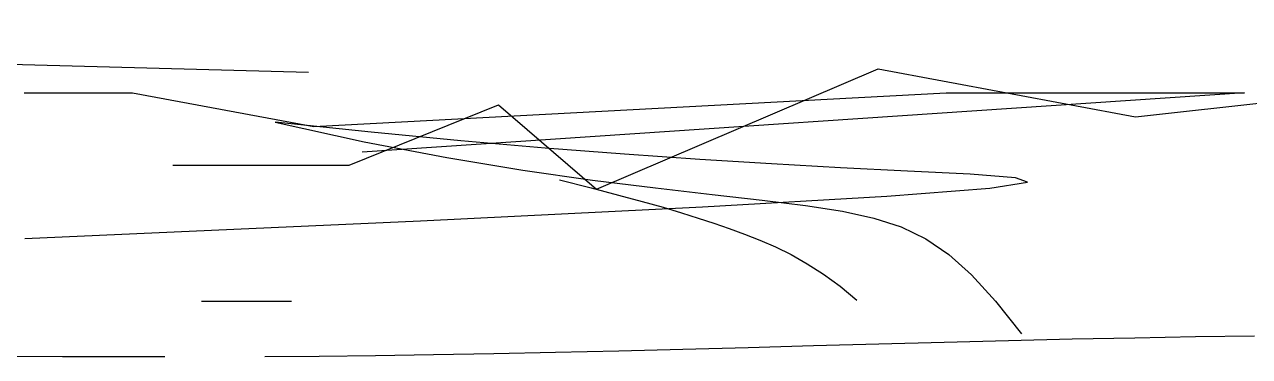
# Model space of a CAD drawing. Header units: millimetres. Extents: x 104198 to 1296755, y -81101 to 81453.
# Drawn here: x 591384 to 591487.9, y -26157.2 to -26129 of the extents above; entities that cross this region are included whole.
import ezdxf

# ---------------------------------------------------------------- set-up
doc = ezdxf.new("R2010")
doc.units = ezdxf.units.MM
doc.linetypes.add('HIDDEN2', pattern=[0.1875, 0.125, -0.0625])

# ---------------------------------------------------------------- blocks, each defined once
blk = doc.blocks.new('hgfhdrht')
at = {"color": 250, "linetype": 'HIDDEN2', "ltscale": 600}
for p, q in [((591258.26, -31135.2), (591408.09, -31139.24)), ((591258.26, -31135.2), (591408.09, -31139.24)), ((591258.26, -31135.2), (591408.09, -31139.24)), ((591258.26, -31135.2), (591408.09, -31139.24)), ((591258.26, -31135.2), (591408.09, -31139.24)), ((591258.26, -31135.2), (591408.09, -31139.24)), ((591258.26, -31135.2), (591408.09, -31139.24)), ((591258.26, -31135.2), (591408.09, -31139.24)), ((591258.26, -31135.2), (591408.09, -31139.24)), ((591258.26, -31135.2), (591408.09, -31139.24)), ((591258.26, -31135.2), (591408.09, -31139.24)), ((591258.26, -31135.2), (591408.09, -31139.24)), ((591432.53, -31149.19), (591456.42, -31138.96)), ((591432.53, -31149.19), (591456.42, -31138.96)), ((591432.53, -31149.19), (591456.42, -31138.96)), ((591432.53, -31149.19), (591456.42, -31138.96)), ((591432.53, -31149.19), (591456.42, -31138.96)), ((591432.53, -31149.19), (591456.42, -31138.96)), ((591432.53, -31149.19), (591456.42, -31138.96)), ((591432.53, -31149.19), (591456.42, -31138.96)), ((591432.53, -31149.19), (591456.42, -31138.96)), ((591432.53, -31149.19), (591456.42, -31138.96)), ((591432.53, -31149.19), (591456.42, -31138.96)), ((591432.53, -31149.19), (591456.42, -31138.96)), ((591456.42, -31138.96), (591478.27, -31143.04)), ((591456.42, -31138.96), (591478.27, -31143.04)), ((591456.42, -31138.96), (591478.27, -31143.04)), ((591456.42, -31138.96), (591478.27, -31143.04)), ((591456.42, -31138.96), (591478.27, -31143.04)), ((591456.42, -31138.96), (591478.27, -31143.04)), ((591456.42, -31138.96), (591478.27, -31143.04)), ((591456.42, -31138.96), (591478.27, -31143.04)), ((591456.42, -31138.96), (591478.27, -31143.04)), ((591456.42, -31138.96), (591478.27, -31143.04)), ((591456.42, -31138.96), (591478.27, -31143.04)), ((591456.42, -31138.96), (591478.27, -31143.04)), ((591478.27, -31143.04), (591504.98, -31140.07)), ((591478.27, -31143.04), (591504.98, -31140.07)), ((591478.27, -31143.04), (591504.98, -31140.07)), ((591478.27, -31143.04), (591504.98, -31140.07)), ((591478.27, -31143.04), (591504.98, -31140.07)), ((591478.27, -31143.04), (591504.98, -31140.07)), ((591478.27, -31143.04), (591504.98, -31140.07)), ((591478.27, -31143.04), (591504.98, -31140.07)), ((591478.27, -31143.04), (591504.98, -31140.07)), ((591478.27, -31143.04), (591504.98, -31140.07)), ((591478.27, -31143.04), (591504.98, -31140.07)), ((591478.27, -31143.04), (591504.98, -31140.07)), ((591383.98, -31141), (591393.18, -31141)), ((591383.98, -31141), (591393.18, -31141)), ((591383.98, -31141), (591393.18, -31141)), ((591383.98, -31141), (591393.18, -31141)), ((591383.98, -31141), (591393.18, -31141)), ((591383.98, -31141), (591393.18, -31141)), ((591383.98, -31141), (591393.18, -31141)), ((591383.98, -31141), (591393.18, -31141)), ((591383.98, -31141), (591393.18, -31141)), ((591383.98, -31141), (591393.18, -31141)), ((591383.98, -31141), (591393.18, -31141)), ((591383.98, -31141), (591393.18, -31141)), ((591393.18, -31141), (591408.56, -31143.85)), ((591393.18, -31141), (591408.56, -31143.85)), ((591393.18, -31141), (591408.56, -31143.85)), ((591393.18, -31141), (591408.56, -31143.85)), ((591393.18, -31141), (591408.56, -31143.85)), ((591393.18, -31141), (591408.56, -31143.85)), ((591393.18, -31141), (591408.56, -31143.85)), ((591393.18, -31141), (591408.56, -31143.85)), ((591393.18, -31141), (591408.56, -31143.85)), ((591393.18, -31141), (591408.56, -31143.85)), ((591393.18, -31141), (591408.56, -31143.85)), ((591393.18, -31141), (591408.56, -31143.85)), ((591487.5, -31141), (591396.6, -31147.13)), ((591487.5, -31141), (591396.6, -31147.13)), ((591487.5, -31141), (591396.6, -31147.13)), ((591487.5, -31141), (591396.6, -31147.13)), ((591487.5, -31141), (591396.6, -31147.13)), ((591487.5, -31141), (591396.6, -31147.13)), ((591487.5, -31141), (591396.6, -31147.13)), ((591487.5, -31141), (591396.6, -31147.13)), ((591487.5, -31141), (591396.6, -31147.13)), ((591487.5, -31141), (591396.6, -31147.13)), ((591487.5, -31141), (591396.6, -31147.13)), ((591487.5, -31141), (591396.6, -31147.13)), ((591408.56, -31143.85), (591462.2, -31141)), ((591408.56, -31143.85), (591462.2, -31141)), ((591408.56, -31143.85), (591462.2, -31141)), ((591408.56, -31143.85), (591462.2, -31141)), ((591408.56, -31143.85), (591462.2, -31141)), ((591408.56, -31143.85), (591462.2, -31141)), ((591408.56, -31143.85), (591462.2, -31141)), ((591408.56, -31143.85), (591462.2, -31141)), ((591408.56, -31143.85), (591462.2, -31141)), ((591408.56, -31143.85), (591462.2, -31141)), ((591408.56, -31143.85), (591462.2, -31141)), ((591408.56, -31143.85), (591462.2, -31141)), ((591462.2, -31141), (591474.85, -31141)), ((591462.2, -31141), (591474.85, -31141)), ((591462.2, -31141), (591474.85, -31141)), ((591462.2, -31141), (591474.85, -31141)), ((591462.2, -31141), (591474.85, -31141)), ((591462.2, -31141), (591474.85, -31141)), ((591462.2, -31141), (591474.85, -31141)), ((591462.2, -31141), (591474.85, -31141)), ((591462.2, -31141), (591474.85, -31141)), ((591462.2, -31141), (591474.85, -31141)), ((591462.2, -31141), (591474.85, -31141)), ((591462.2, -31141), (591474.85, -31141)), ((591474.85, -31141), (591487.5, -31141)), ((591474.85, -31141), (591487.5, -31141)), ((591474.85, -31141), (591487.5, -31141)), ((591474.85, -31141), (591487.5, -31141)), ((591474.85, -31141), (591487.5, -31141)), ((591474.85, -31141), (591487.5, -31141)), ((591474.85, -31141), (591487.5, -31141)), ((591474.85, -31141), (591487.5, -31141)), ((591474.85, -31141), (591487.5, -31141)), ((591474.85, -31141), (591487.5, -31141)), ((591474.85, -31141), (591487.5, -31141)), ((591474.85, -31141), (591487.5, -31141)), ((591411.56, -31147.13), (591424.21, -31142.02)), ((591411.56, -31147.13), (591424.21, -31142.02)), ((591411.56, -31147.13), (591424.21, -31142.02)), ((591411.56, -31147.13), (591424.21, -31142.02)), ((591411.56, -31147.13), (591424.21, -31142.02)), ((591411.56, -31147.13), (591424.21, -31142.02)), ((591411.56, -31147.13), (591424.21, -31142.02)), ((591411.56, -31147.13), (591424.21, -31142.02)), ((591411.56, -31147.13), (591424.21, -31142.02)), ((591411.56, -31147.13), (591424.21, -31142.02)), ((591411.56, -31147.13), (591424.21, -31142.02)), ((591411.56, -31147.13), (591424.21, -31142.02)), ((591424.21, -31142.02), (591432.53, -31149.19)), ((591424.21, -31142.02), (591432.53, -31149.19)), ((591424.21, -31142.02), (591432.53, -31149.19)), ((591424.21, -31142.02), (591432.53, -31149.19)), ((591424.21, -31142.02), (591432.53, -31149.19)), ((591424.21, -31142.02), (591432.53, -31149.19)), ((591424.21, -31142.02), (591432.53, -31149.19)), ((591424.21, -31142.02), (591432.53, -31149.19)), ((591424.21, -31142.02), (591432.53, -31149.19)), ((591424.21, -31142.02), (591432.53, -31149.19)), ((591424.21, -31142.02), (591432.53, -31149.19)), ((591424.21, -31142.02), (591432.53, -31149.19)), ((591396.6, -31147.13), (591411.56, -31147.13)), ((591396.6, -31147.13), (591411.56, -31147.13)), ((591396.6, -31147.13), (591411.56, -31147.13)), ((591396.6, -31147.13), (591411.56, -31147.13)), ((591396.6, -31147.13), (591411.56, -31147.13)), ((591396.6, -31147.13), (591411.56, -31147.13)), ((591396.6, -31147.13), (591411.56, -31147.13)), ((591396.6, -31147.13), (591411.56, -31147.13)), ((591396.6, -31147.13), (591411.56, -31147.13)), ((591396.6, -31147.13), (591411.56, -31147.13)), ((591396.6, -31147.13), (591411.56, -31147.13)), ((591396.6, -31147.13), (591411.56, -31147.13)), ((591286.52, -31158.62), (591406.67, -31158.69)), ((591286.52, -31158.62), (591406.67, -31158.69)), ((591286.52, -31158.62), (591406.67, -31158.69)), ((591286.52, -31158.62), (591406.67, -31158.69)), ((591286.52, -31158.62), (591406.67, -31158.69)), ((591286.52, -31158.62), (591406.67, -31158.69)), ((591286.52, -31158.62), (591406.67, -31158.69)), ((591286.52, -31158.62), (591406.67, -31158.69)), ((591286.52, -31158.62), (591406.67, -31158.69)), ((591286.52, -31158.62), (591406.67, -31158.69)), ((591286.52, -31158.62), (591406.67, -31158.69)), ((591286.52, -31158.62), (591406.67, -31158.69)), ((591478.2, -31161.79), (591483.35, -31161.7)), ((591478.2, -31161.79), (591483.35, -31161.7)), ((591478.2, -31161.79), (591483.35, -31161.7)), ((591478.2, -31161.79), (591483.35, -31161.7)), ((591478.2, -31161.79), (591483.35, -31161.7)), ((591478.2, -31161.79), (591483.35, -31161.7)), ((591478.2, -31161.79), (591483.35, -31161.7)), ((591478.2, -31161.79), (591483.35, -31161.7)), ((591478.2, -31161.79), (591483.35, -31161.7)), ((591478.2, -31161.79), (591483.35, -31161.7)), ((591478.2, -31161.79), (591483.35, -31161.7)), ((591478.2, -31161.79), (591483.35, -31161.7)), ((591483.35, -31161.7), (591488.36, -31161.62)), ((591483.35, -31161.7), (591488.36, -31161.62)), ((591483.35, -31161.7), (591488.36, -31161.62)), ((591483.35, -31161.7), (591488.36, -31161.62)), ((591483.35, -31161.7), (591488.36, -31161.62)), ((591483.35, -31161.7), (591488.36, -31161.62)), ((591483.35, -31161.7), (591488.36, -31161.62)), ((591483.35, -31161.7), (591488.36, -31161.62)), ((591483.35, -31161.7), (591488.36, -31161.62)), ((591483.35, -31161.7), (591488.36, -31161.62)), ((591483.35, -31161.7), (591488.36, -31161.62)), ((591483.35, -31161.7), (591488.36, -31161.62)), ((591434.42, -31162.9), (591439.87, -31162.76)), ((591434.42, -31162.9), (591439.87, -31162.76)), ((591434.42, -31162.9), (591439.87, -31162.76)), ((591434.42, -31162.9), (591439.87, -31162.76)), ((591434.42, -31162.9), (591439.87, -31162.76)), ((591434.42, -31162.9), (591439.87, -31162.76)), ((591434.42, -31162.9), (591439.87, -31162.76)), ((591434.42, -31162.9), (591439.87, -31162.76)), ((591434.42, -31162.9), (591439.87, -31162.76)), ((591434.42, -31162.9), (591439.87, -31162.76)), ((591434.42, -31162.9), (591439.87, -31162.76)), ((591434.42, -31162.9), (591439.87, -31162.76)), ((591439.87, -31162.76), (591445.39, -31162.61)), ((591439.87, -31162.76), (591445.39, -31162.61)), ((591439.87, -31162.76), (591445.39, -31162.61)), ((591439.87, -31162.76), (591445.39, -31162.61)), ((591439.87, -31162.76), (591445.39, -31162.61)), ((591439.87, -31162.76), (591445.39, -31162.61)), ((591439.87, -31162.76), (591445.39, -31162.61)), ((591439.87, -31162.76), (591445.39, -31162.61)), ((591439.87, -31162.76), (591445.39, -31162.61)), ((591439.87, -31162.76), (591445.39, -31162.61)), ((591439.87, -31162.76), (591445.39, -31162.61)), ((591439.87, -31162.76), (591445.39, -31162.61)), ((591445.39, -31162.61), (591450.94, -31162.46)), ((591445.39, -31162.61), (591450.94, -31162.46)), ((591445.39, -31162.61), (591450.94, -31162.46)), ((591445.39, -31162.61), (591450.94, -31162.46)), ((591445.39, -31162.61), (591450.94, -31162.46)), ((591445.39, -31162.61), (591450.94, -31162.46)), ((591445.39, -31162.61), (591450.94, -31162.46)), ((591445.39, -31162.61), (591450.94, -31162.46)), ((591445.39, -31162.61), (591450.94, -31162.46)), ((591445.39, -31162.61), (591450.94, -31162.46)), ((591445.39, -31162.61), (591450.94, -31162.46)), ((591445.39, -31162.61), (591450.94, -31162.46)), ((591450.94, -31162.46), (591456.49, -31162.31)), ((591450.94, -31162.46), (591456.49, -31162.31)), ((591450.94, -31162.46), (591456.49, -31162.31)), ((591450.94, -31162.46), (591456.49, -31162.31)), ((591450.94, -31162.46), (591456.49, -31162.31)), ((591450.94, -31162.46), (591456.49, -31162.31)), ((591450.94, -31162.46), (591456.49, -31162.31)), ((591450.94, -31162.46), (591456.49, -31162.31)), ((591450.94, -31162.46), (591456.49, -31162.31)), ((591450.94, -31162.46), (591456.49, -31162.31)), ((591450.94, -31162.46), (591456.49, -31162.31)), ((591450.94, -31162.46), (591456.49, -31162.31)), ((591456.49, -31162.31), (591462.02, -31162.16)), ((591456.49, -31162.31), (591462.02, -31162.16)), ((591456.49, -31162.31), (591462.02, -31162.16)), ((591456.49, -31162.31), (591462.02, -31162.16)), ((591456.49, -31162.31), (591462.02, -31162.16)), ((591456.49, -31162.31), (591462.02, -31162.16)), ((591456.49, -31162.31), (591462.02, -31162.16)), ((591456.49, -31162.31), (591462.02, -31162.16)), ((591456.49, -31162.31), (591462.02, -31162.16)), ((591456.49, -31162.31), (591462.02, -31162.16)), ((591456.49, -31162.31), (591462.02, -31162.16)), ((591456.49, -31162.31), (591462.02, -31162.16)), ((591462.02, -31162.16), (591467.5, -31162.03)), ((591462.02, -31162.16), (591467.5, -31162.03)), ((591462.02, -31162.16), (591467.5, -31162.03)), ((591462.02, -31162.16), (591467.5, -31162.03)), ((591462.02, -31162.16), (591467.5, -31162.03)), ((591462.02, -31162.16), (591467.5, -31162.03)), ((591462.02, -31162.16), (591467.5, -31162.03)), ((591462.02, -31162.16), (591467.5, -31162.03)), ((591462.02, -31162.16), (591467.5, -31162.03)), ((591462.02, -31162.16), (591467.5, -31162.03)), ((591462.02, -31162.16), (591467.5, -31162.03)), ((591462.02, -31162.16), (591467.5, -31162.03)), ((591467.5, -31162.03), (591472.9, -31161.9)), ((591467.5, -31162.03), (591472.9, -31161.9)), ((591467.5, -31162.03), (591472.9, -31161.9)), ((591467.5, -31162.03), (591472.9, -31161.9)), ((591467.5, -31162.03), (591472.9, -31161.9)), ((591467.5, -31162.03), (591472.9, -31161.9)), ((591467.5, -31162.03), (591472.9, -31161.9)), ((591467.5, -31162.03), (591472.9, -31161.9)), ((591467.5, -31162.03), (591472.9, -31161.9)), ((591467.5, -31162.03), (591472.9, -31161.9)), ((591467.5, -31162.03), (591472.9, -31161.9)), ((591467.5, -31162.03), (591472.9, -31161.9)), ((591472.9, -31161.9), (591478.2, -31161.79)), ((591472.9, -31161.9), (591478.2, -31161.79)), ((591472.9, -31161.9), (591478.2, -31161.79)), ((591472.9, -31161.9), (591478.2, -31161.79)), ((591472.9, -31161.9), (591478.2, -31161.79)), ((591472.9, -31161.9), (591478.2, -31161.79)), ((591472.9, -31161.9), (591478.2, -31161.79)), ((591472.9, -31161.9), (591478.2, -31161.79)), ((591472.9, -31161.9), (591478.2, -31161.79)), ((591472.9, -31161.9), (591478.2, -31161.79)), ((591472.9, -31161.9), (591478.2, -31161.79)), ((591472.9, -31161.9), (591478.2, -31161.79)), ((591383.2, -31163.35), (591387.24, -31163.38)), ((591383.2, -31163.35), (591387.24, -31163.38)), ((591383.2, -31163.35), (591387.24, -31163.38)), ((591383.2, -31163.35), (591387.24, -31163.38)), ((591383.2, -31163.35), (591387.24, -31163.38)), ((591383.2, -31163.35), (591387.24, -31163.38)), ((591383.2, -31163.35), (591387.24, -31163.38)), ((591383.2, -31163.35), (591387.24, -31163.38)), ((591383.2, -31163.35), (591387.24, -31163.38)), ((591383.2, -31163.35), (591387.24, -31163.38)), ((591383.2, -31163.35), (591387.24, -31163.38)), ((591383.2, -31163.35), (591387.24, -31163.38)), ((591387.24, -31163.38), (591391.48, -31163.39)), ((591387.24, -31163.38), (591391.48, -31163.39)), ((591387.24, -31163.38), (591391.48, -31163.39)), ((591387.24, -31163.38), (591391.48, -31163.39)), ((591387.24, -31163.38), (591391.48, -31163.39)), ((591387.24, -31163.38), (591391.48, -31163.39)), ((591387.24, -31163.38), (591391.48, -31163.39)), ((591387.24, -31163.38), (591391.48, -31163.39)), ((591387.24, -31163.38), (591391.48, -31163.39)), ((591387.24, -31163.38), (591391.48, -31163.39)), ((591387.24, -31163.38), (591391.48, -31163.39)), ((591387.24, -31163.38), (591391.48, -31163.39)), ((591391.48, -31163.39), (591395.91, -31163.38)), ((591391.48, -31163.39), (591395.91, -31163.38)), ((591391.48, -31163.39), (591395.91, -31163.38)), ((591391.48, -31163.39), (591395.91, -31163.38)), ((591391.48, -31163.39), (591395.91, -31163.38)), ((591391.48, -31163.39), (591395.91, -31163.38)), ((591391.48, -31163.39), (591395.91, -31163.38)), ((591391.48, -31163.39), (591395.91, -31163.38)), ((591391.48, -31163.39), (591395.91, -31163.38)), ((591391.48, -31163.39), (591395.91, -31163.38)), ((591391.48, -31163.39), (591395.91, -31163.38)), ((591391.48, -31163.39), (591395.91, -31163.38)), ((591404.4, -31163.38), (591409, -31163.35)), ((591404.4, -31163.38), (591409, -31163.35)), ((591404.4, -31163.38), (591409, -31163.35)), ((591404.4, -31163.38), (591409, -31163.35)), ((591404.4, -31163.38), (591409, -31163.35)), ((591404.4, -31163.38), (591409, -31163.35)), ((591404.4, -31163.38), (591409, -31163.35)), ((591404.4, -31163.38), (591409, -31163.35)), ((591404.4, -31163.38), (591409, -31163.35)), ((591404.4, -31163.38), (591409, -31163.35)), ((591404.4, -31163.38), (591409, -31163.35)), ((591404.4, -31163.38), (591409, -31163.35)), ((591409, -31163.35), (591413.78, -31163.3)), ((591409, -31163.35), (591413.78, -31163.3)), ((591409, -31163.35), (591413.78, -31163.3)), ((591409, -31163.35), (591413.78, -31163.3)), ((591409, -31163.35), (591413.78, -31163.3)), ((591409, -31163.35), (591413.78, -31163.3)), ((591409, -31163.35), (591413.78, -31163.3)), ((591409, -31163.35), (591413.78, -31163.3)), ((591409, -31163.35), (591413.78, -31163.3)), ((591409, -31163.35), (591413.78, -31163.3)), ((591409, -31163.35), (591413.78, -31163.3)), ((591409, -31163.35), (591413.78, -31163.3)), ((591413.78, -31163.3), (591418.72, -31163.23)), ((591413.78, -31163.3), (591418.72, -31163.23)), ((591413.78, -31163.3), (591418.72, -31163.23)), ((591413.78, -31163.3), (591418.72, -31163.23)), ((591413.78, -31163.3), (591418.72, -31163.23)), ((591413.78, -31163.3), (591418.72, -31163.23)), ((591413.78, -31163.3), (591418.72, -31163.23)), ((591413.78, -31163.3), (591418.72, -31163.23)), ((591413.78, -31163.3), (591418.72, -31163.23)), ((591413.78, -31163.3), (591418.72, -31163.23)), ((591413.78, -31163.3), (591418.72, -31163.23)), ((591413.78, -31163.3), (591418.72, -31163.23)), ((591418.72, -31163.23), (591423.82, -31163.13)), ((591418.72, -31163.23), (591423.82, -31163.13)), ((591418.72, -31163.23), (591423.82, -31163.13)), ((591418.72, -31163.23), (591423.82, -31163.13)), ((591418.72, -31163.23), (591423.82, -31163.13)), ((591418.72, -31163.23), (591423.82, -31163.13)), ((591418.72, -31163.23), (591423.82, -31163.13)), ((591418.72, -31163.23), (591423.82, -31163.13)), ((591418.72, -31163.23), (591423.82, -31163.13)), ((591418.72, -31163.23), (591423.82, -31163.13)), ((591418.72, -31163.23), (591423.82, -31163.13)), ((591418.72, -31163.23), (591423.82, -31163.13)), ((591423.82, -31163.13), (591429.06, -31163.02)), ((591423.82, -31163.13), (591429.06, -31163.02)), ((591423.82, -31163.13), (591429.06, -31163.02)), ((591423.82, -31163.13), (591429.06, -31163.02)), ((591423.82, -31163.13), (591429.06, -31163.02)), ((591423.82, -31163.13), (591429.06, -31163.02)), ((591423.82, -31163.13), (591429.06, -31163.02)), ((591423.82, -31163.13), (591429.06, -31163.02)), ((591423.82, -31163.13), (591429.06, -31163.02)), ((591423.82, -31163.13), (591429.06, -31163.02)), ((591423.82, -31163.13), (591429.06, -31163.02)), ((591423.82, -31163.13), (591429.06, -31163.02)), ((591429.06, -31163.02), (591434.42, -31162.9)), ((591429.06, -31163.02), (591434.42, -31162.9)), ((591429.06, -31163.02), (591434.42, -31162.9)), ((591429.06, -31163.02), (591434.42, -31162.9)), ((591429.06, -31163.02), (591434.42, -31162.9)), ((591429.06, -31163.02), (591434.42, -31162.9)), ((591429.06, -31163.02), (591434.42, -31162.9)), ((591429.06, -31163.02), (591434.42, -31162.9)), ((591429.06, -31163.02), (591434.42, -31162.9)), ((591429.06, -31163.02), (591434.42, -31162.9)), ((591429.06, -31163.02), (591434.42, -31162.9)), ((591429.06, -31163.02), (591434.42, -31162.9))]:
    blk.add_line(p, q, dxfattribs=at)
for points in [[(591384.04, -31153.37), (591417.6, -31151.86), (591441.52, -31150.68), (591457.17, -31149.77), (591465.91, -31149.09), (591469.09, -31148.59), (591468.08, -31148.22), (591464.23, -31147.92), (591458.91, -31147.65), (591453.23, -31147.36), (591447.38, -31147.03), (591441.3, -31146.66), (591434.92, -31146.22), (591428.19, -31145.69), (591421.04, -31145.08), (591413.43, -31144.35), (591405.28, -31143.5)], [(591384.04, -31153.37), (591417.6, -31151.86), (591441.52, -31150.68), (591457.17, -31149.77), (591465.91, -31149.09), (591469.09, -31148.59), (591468.08, -31148.22), (591464.23, -31147.92), (591458.91, -31147.65), (591453.23, -31147.36), (591447.38, -31147.03), (591441.3, -31146.66), (591434.92, -31146.22), (591428.19, -31145.69), (591421.04, -31145.08), (591413.43, -31144.35), (591405.28, -31143.5)], [(591384.04, -31153.37), (591417.6, -31151.86), (591441.52, -31150.68), (591457.17, -31149.77), (591465.91, -31149.09), (591469.09, -31148.59), (591468.08, -31148.22), (591464.23, -31147.92), (591458.91, -31147.65), (591453.23, -31147.36), (591447.38, -31147.03), (591441.3, -31146.66), (591434.92, -31146.22), (591428.19, -31145.69), (591421.04, -31145.08), (591413.43, -31144.35), (591405.28, -31143.5)], [(591384.04, -31153.37), (591417.6, -31151.86), (591441.52, -31150.68), (591457.17, -31149.77), (591465.91, -31149.09), (591469.09, -31148.59), (591468.08, -31148.22), (591464.23, -31147.92), (591458.91, -31147.65), (591453.23, -31147.36), (591447.38, -31147.03), (591441.3, -31146.66), (591434.92, -31146.22), (591428.19, -31145.69), (591421.04, -31145.08), (591413.43, -31144.35), (591405.28, -31143.5)], [(591384.04, -31153.37), (591417.6, -31151.86), (591441.52, -31150.68), (591457.17, -31149.77), (591465.91, -31149.09), (591469.09, -31148.59), (591468.08, -31148.22), (591464.23, -31147.92), (591458.91, -31147.65), (591453.23, -31147.36), (591447.38, -31147.03), (591441.3, -31146.66), (591434.92, -31146.22), (591428.19, -31145.69), (591421.04, -31145.08), (591413.43, -31144.35), (591405.28, -31143.5)], [(591384.04, -31153.37), (591417.6, -31151.86), (591441.52, -31150.68), (591457.17, -31149.77), (591465.91, -31149.09), (591469.09, -31148.59), (591468.08, -31148.22), (591464.23, -31147.92), (591458.91, -31147.65), (591453.23, -31147.36), (591447.38, -31147.03), (591441.3, -31146.66), (591434.92, -31146.22), (591428.19, -31145.69), (591421.04, -31145.08), (591413.43, -31144.35), (591405.28, -31143.5)], [(591384.04, -31153.37), (591417.6, -31151.86), (591441.52, -31150.68), (591457.17, -31149.77), (591465.91, -31149.09), (591469.09, -31148.59), (591468.08, -31148.22), (591464.23, -31147.92), (591458.91, -31147.65), (591453.23, -31147.36), (591447.38, -31147.03), (591441.3, -31146.66), (591434.92, -31146.22), (591428.19, -31145.69), (591421.04, -31145.08), (591413.43, -31144.35), (591405.28, -31143.5)], [(591384.04, -31153.37), (591417.6, -31151.86), (591441.52, -31150.68), (591457.17, -31149.77), (591465.91, -31149.09), (591469.09, -31148.59), (591468.08, -31148.22), (591464.23, -31147.92), (591458.91, -31147.65), (591453.23, -31147.36), (591447.38, -31147.03), (591441.3, -31146.66), (591434.92, -31146.22), (591428.19, -31145.69), (591421.04, -31145.08), (591413.43, -31144.35), (591405.28, -31143.5)], [(591384.04, -31153.37), (591417.6, -31151.86), (591441.52, -31150.68), (591457.17, -31149.77), (591465.91, -31149.09), (591469.09, -31148.59), (591468.08, -31148.22), (591464.23, -31147.92), (591458.91, -31147.65), (591453.23, -31147.36), (591447.38, -31147.03), (591441.3, -31146.66), (591434.92, -31146.22), (591428.19, -31145.69), (591421.04, -31145.08), (591413.43, -31144.35), (591405.28, -31143.5)], [(591384.04, -31153.37), (591417.6, -31151.86), (591441.52, -31150.68), (591457.17, -31149.77), (591465.91, -31149.09), (591469.09, -31148.59), (591468.08, -31148.22), (591464.23, -31147.92), (591458.91, -31147.65), (591453.23, -31147.36), (591447.38, -31147.03), (591441.3, -31146.66), (591434.92, -31146.22), (591428.19, -31145.69), (591421.04, -31145.08), (591413.43, -31144.35), (591405.28, -31143.5)], [(591384.04, -31153.37), (591417.6, -31151.86), (591441.52, -31150.68), (591457.17, -31149.77), (591465.91, -31149.09), (591469.09, -31148.59), (591468.08, -31148.22), (591464.23, -31147.92), (591458.91, -31147.65), (591453.23, -31147.36), (591447.38, -31147.03), (591441.3, -31146.66), (591434.92, -31146.22), (591428.19, -31145.69), (591421.04, -31145.08), (591413.43, -31144.35), (591405.28, -31143.5)], [(591384.04, -31153.37), (591417.6, -31151.86), (591441.52, -31150.68), (591457.17, -31149.77), (591465.91, -31149.09), (591469.09, -31148.59), (591468.08, -31148.22), (591464.23, -31147.92), (591458.91, -31147.65), (591453.23, -31147.36), (591447.38, -31147.03), (591441.3, -31146.66), (591434.92, -31146.22), (591428.19, -31145.69), (591421.04, -31145.08), (591413.43, -31144.35), (591405.28, -31143.5)], [(591405.28, -31143.5), (591412.82, -31145.16), (591419.83, -31146.49), (591426.29, -31147.56), (591432.2, -31148.41), (591437.55, -31149.08), (591442.35, -31149.64), (591446.59, -31150.12), (591450.27, -31150.57), (591453.4, -31151.05), (591456.07, -31151.63), (591458.39, -31152.39), (591460.48, -31153.39), (591462.43, -31154.73), (591464.36, -31156.46), (591466.38, -31158.68), (591468.6, -31161.45)], [(591405.28, -31143.5), (591412.82, -31145.16), (591419.83, -31146.49), (591426.29, -31147.56), (591432.2, -31148.41), (591437.55, -31149.08), (591442.35, -31149.64), (591446.59, -31150.12), (591450.27, -31150.57), (591453.4, -31151.05), (591456.07, -31151.63), (591458.39, -31152.39), (591460.48, -31153.39), (591462.43, -31154.73), (591464.36, -31156.46), (591466.38, -31158.68), (591468.6, -31161.45)], [(591405.28, -31143.5), (591412.82, -31145.16), (591419.83, -31146.49), (591426.29, -31147.56), (591432.2, -31148.41), (591437.55, -31149.08), (591442.35, -31149.64), (591446.59, -31150.12), (591450.27, -31150.57), (591453.4, -31151.05), (591456.07, -31151.63), (591458.39, -31152.39), (591460.48, -31153.39), (591462.43, -31154.73), (591464.36, -31156.46), (591466.38, -31158.68), (591468.6, -31161.45)], [(591405.28, -31143.5), (591412.82, -31145.16), (591419.83, -31146.49), (591426.29, -31147.56), (591432.2, -31148.41), (591437.55, -31149.08), (591442.35, -31149.64), (591446.59, -31150.12), (591450.27, -31150.57), (591453.4, -31151.05), (591456.07, -31151.63), (591458.39, -31152.39), (591460.48, -31153.39), (591462.43, -31154.73), (591464.36, -31156.46), (591466.38, -31158.68), (591468.6, -31161.45)], [(591405.28, -31143.5), (591412.82, -31145.16), (591419.83, -31146.49), (591426.29, -31147.56), (591432.2, -31148.41), (591437.55, -31149.08), (591442.35, -31149.64), (591446.59, -31150.12), (591450.27, -31150.57), (591453.4, -31151.05), (591456.07, -31151.63), (591458.39, -31152.39), (591460.48, -31153.39), (591462.43, -31154.73), (591464.36, -31156.46), (591466.38, -31158.68), (591468.6, -31161.45)], [(591405.28, -31143.5), (591412.82, -31145.16), (591419.83, -31146.49), (591426.29, -31147.56), (591432.2, -31148.41), (591437.55, -31149.08), (591442.35, -31149.64), (591446.59, -31150.12), (591450.27, -31150.57), (591453.4, -31151.05), (591456.07, -31151.63), (591458.39, -31152.39), (591460.48, -31153.39), (591462.43, -31154.73), (591464.36, -31156.46), (591466.38, -31158.68), (591468.6, -31161.45)], [(591405.28, -31143.5), (591412.82, -31145.16), (591419.83, -31146.49), (591426.29, -31147.56), (591432.2, -31148.41), (591437.55, -31149.08), (591442.35, -31149.64), (591446.59, -31150.12), (591450.27, -31150.57), (591453.4, -31151.05), (591456.07, -31151.63), (591458.39, -31152.39), (591460.48, -31153.39), (591462.43, -31154.73), (591464.36, -31156.46), (591466.38, -31158.68), (591468.6, -31161.45)], [(591405.28, -31143.5), (591412.82, -31145.16), (591419.83, -31146.49), (591426.29, -31147.56), (591432.2, -31148.41), (591437.55, -31149.08), (591442.35, -31149.64), (591446.59, -31150.12), (591450.27, -31150.57), (591453.4, -31151.05), (591456.07, -31151.63), (591458.39, -31152.39), (591460.48, -31153.39), (591462.43, -31154.73), (591464.36, -31156.46), (591466.38, -31158.68), (591468.6, -31161.45)], [(591405.28, -31143.5), (591412.82, -31145.16), (591419.83, -31146.49), (591426.29, -31147.56), (591432.2, -31148.41), (591437.55, -31149.08), (591442.35, -31149.64), (591446.59, -31150.12), (591450.27, -31150.57), (591453.4, -31151.05), (591456.07, -31151.63), (591458.39, -31152.39), (591460.48, -31153.39), (591462.43, -31154.73), (591464.36, -31156.46), (591466.38, -31158.68), (591468.6, -31161.45)], [(591405.28, -31143.5), (591412.82, -31145.16), (591419.83, -31146.49), (591426.29, -31147.56), (591432.2, -31148.41), (591437.55, -31149.08), (591442.35, -31149.64), (591446.59, -31150.12), (591450.27, -31150.57), (591453.4, -31151.05), (591456.07, -31151.63), (591458.39, -31152.39), (591460.48, -31153.39), (591462.43, -31154.73), (591464.36, -31156.46), (591466.38, -31158.68), (591468.6, -31161.45)], [(591405.28, -31143.5), (591412.82, -31145.16), (591419.83, -31146.49), (591426.29, -31147.56), (591432.2, -31148.41), (591437.55, -31149.08), (591442.35, -31149.64), (591446.59, -31150.12), (591450.27, -31150.57), (591453.4, -31151.05), (591456.07, -31151.63), (591458.39, -31152.39), (591460.48, -31153.39), (591462.43, -31154.73), (591464.36, -31156.46), (591466.38, -31158.68), (591468.6, -31161.45)], [(591405.28, -31143.5), (591412.82, -31145.16), (591419.83, -31146.49), (591426.29, -31147.56), (591432.2, -31148.41), (591437.55, -31149.08), (591442.35, -31149.64), (591446.59, -31150.12), (591450.27, -31150.57), (591453.4, -31151.05), (591456.07, -31151.63), (591458.39, -31152.39), (591460.48, -31153.39), (591462.43, -31154.73), (591464.36, -31156.46), (591466.38, -31158.68), (591468.6, -31161.45)], [(591429.39, -31148.38), (591432.07, -31149.07), (591434.39, -31149.68), (591436.41, -31150.22), (591438.18, -31150.72), (591439.75, -31151.19), (591441.17, -31151.63), (591442.5, -31152.07), (591443.79, -31152.52), (591445.08, -31152.99), (591446.39, -31153.51), (591447.71, -31154.08), (591449.05, -31154.74), (591450.41, -31155.51), (591451.79, -31156.39), (591453.2, -31157.42), (591454.62, -31158.61)], [(591429.39, -31148.38), (591432.07, -31149.07), (591434.39, -31149.68), (591436.41, -31150.22), (591438.18, -31150.72), (591439.75, -31151.19), (591441.17, -31151.63), (591442.5, -31152.07), (591443.79, -31152.52), (591445.08, -31152.99), (591446.39, -31153.51), (591447.71, -31154.08), (591449.05, -31154.74), (591450.41, -31155.51), (591451.79, -31156.39), (591453.2, -31157.42), (591454.62, -31158.61)], [(591429.39, -31148.38), (591432.07, -31149.07), (591434.39, -31149.68), (591436.41, -31150.22), (591438.18, -31150.72), (591439.75, -31151.19), (591441.17, -31151.63), (591442.5, -31152.07), (591443.79, -31152.52), (591445.08, -31152.99), (591446.39, -31153.51), (591447.71, -31154.08), (591449.05, -31154.74), (591450.41, -31155.51), (591451.79, -31156.39), (591453.2, -31157.42), (591454.62, -31158.61)], [(591429.39, -31148.38), (591432.07, -31149.07), (591434.39, -31149.68), (591436.41, -31150.22), (591438.18, -31150.72), (591439.75, -31151.19), (591441.17, -31151.63), (591442.5, -31152.07), (591443.79, -31152.52), (591445.08, -31152.99), (591446.39, -31153.51), (591447.71, -31154.08), (591449.05, -31154.74), (591450.41, -31155.51), (591451.79, -31156.39), (591453.2, -31157.42), (591454.62, -31158.61)], [(591429.39, -31148.38), (591432.07, -31149.07), (591434.39, -31149.68), (591436.41, -31150.22), (591438.18, -31150.72), (591439.75, -31151.19), (591441.17, -31151.63), (591442.5, -31152.07), (591443.79, -31152.52), (591445.08, -31152.99), (591446.39, -31153.51), (591447.71, -31154.08), (591449.05, -31154.74), (591450.41, -31155.51), (591451.79, -31156.39), (591453.2, -31157.42), (591454.62, -31158.61)], [(591429.39, -31148.38), (591432.07, -31149.07), (591434.39, -31149.68), (591436.41, -31150.22), (591438.18, -31150.72), (591439.75, -31151.19), (591441.17, -31151.63), (591442.5, -31152.07), (591443.79, -31152.52), (591445.08, -31152.99), (591446.39, -31153.51), (591447.71, -31154.08), (591449.05, -31154.74), (591450.41, -31155.51), (591451.79, -31156.39), (591453.2, -31157.42), (591454.62, -31158.61)], [(591429.39, -31148.38), (591432.07, -31149.07), (591434.39, -31149.68), (591436.41, -31150.22), (591438.18, -31150.72), (591439.75, -31151.19), (591441.17, -31151.63), (591442.5, -31152.07), (591443.79, -31152.52), (591445.08, -31152.99), (591446.39, -31153.51), (591447.71, -31154.08), (591449.05, -31154.74), (591450.41, -31155.51), (591451.79, -31156.39), (591453.2, -31157.42), (591454.62, -31158.61)], [(591429.39, -31148.38), (591432.07, -31149.07), (591434.39, -31149.68), (591436.41, -31150.22), (591438.18, -31150.72), (591439.75, -31151.19), (591441.17, -31151.63), (591442.5, -31152.07), (591443.79, -31152.52), (591445.08, -31152.99), (591446.39, -31153.51), (591447.71, -31154.08), (591449.05, -31154.74), (591450.41, -31155.51), (591451.79, -31156.39), (591453.2, -31157.42), (591454.62, -31158.61)], [(591429.39, -31148.38), (591432.07, -31149.07), (591434.39, -31149.68), (591436.41, -31150.22), (591438.18, -31150.72), (591439.75, -31151.19), (591441.17, -31151.63), (591442.5, -31152.07), (591443.79, -31152.52), (591445.08, -31152.99), (591446.39, -31153.51), (591447.71, -31154.08), (591449.05, -31154.74), (591450.41, -31155.51), (591451.79, -31156.39), (591453.2, -31157.42), (591454.62, -31158.61)], [(591429.39, -31148.38), (591432.07, -31149.07), (591434.39, -31149.68), (591436.41, -31150.22), (591438.18, -31150.72), (591439.75, -31151.19), (591441.17, -31151.63), (591442.5, -31152.07), (591443.79, -31152.52), (591445.08, -31152.99), (591446.39, -31153.51), (591447.71, -31154.08), (591449.05, -31154.74), (591450.41, -31155.51), (591451.79, -31156.39), (591453.2, -31157.42), (591454.62, -31158.61)], [(591429.39, -31148.38), (591432.07, -31149.07), (591434.39, -31149.68), (591436.41, -31150.22), (591438.18, -31150.72), (591439.75, -31151.19), (591441.17, -31151.63), (591442.5, -31152.07), (591443.79, -31152.52), (591445.08, -31152.99), (591446.39, -31153.51), (591447.71, -31154.08), (591449.05, -31154.74), (591450.41, -31155.51), (591451.79, -31156.39), (591453.2, -31157.42), (591454.62, -31158.61)], [(591429.39, -31148.38), (591432.07, -31149.07), (591434.39, -31149.68), (591436.41, -31150.22), (591438.18, -31150.72), (591439.75, -31151.19), (591441.17, -31151.63), (591442.5, -31152.07), (591443.79, -31152.52), (591445.08, -31152.99), (591446.39, -31153.51), (591447.71, -31154.08), (591449.05, -31154.74), (591450.41, -31155.51), (591451.79, -31156.39), (591453.2, -31157.42), (591454.62, -31158.61)]]:
    blk.add_lwpolyline(points, dxfattribs=at)

msp = doc.modelspace()

# ---------------------------------------------------------------- block references
at = {"color": 2}
msp.add_blockref('hgfhdrht', (0, 5006.23), dxfattribs=at)

doc.saveas('drawing.dxf')
